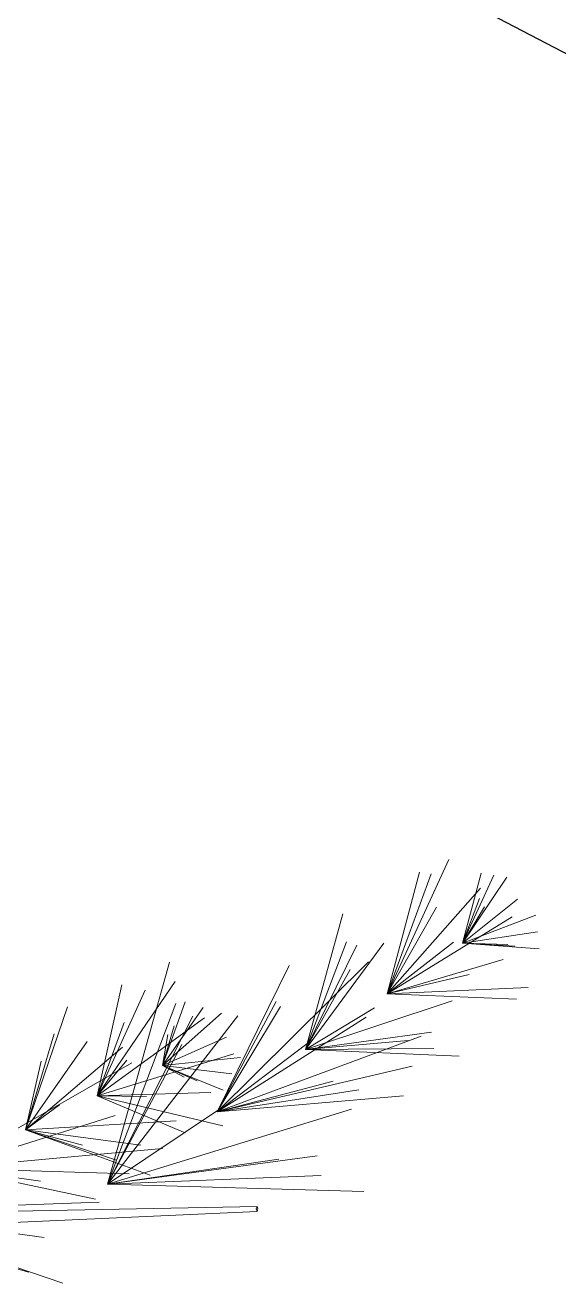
# Model space of a CAD drawing. Header units: metres. Extents: x -460 to 31334, y -1777 to 24987.
# Drawn here: x 378.4104 to 378.5573, y -820.4013 to -820.0569 of the extents above; entities that cross this region are included whole.
import ezdxf

# ---------------------------------------------------------------- set-up
doc = ezdxf.new("R2010")
doc.units = ezdxf.units.M
doc.header["$MEASUREMENT"] = 0
doc.layers.add('01 FURNITURE', color=8, linetype='Continuous')
doc.layers.add('TREES PLANTS', color=82, linetype='Continuous', lineweight=5)

# ---------------------------------------------------------------- blocks, each defined once
blk = doc.blocks.new('TREES_11')
at = {"layer": 'TREES PLANTS', "color": 82, "true_color": 0x34d100}
for p, q in [((-0.5042, 1.9478), (-0.5577, 2.0879)), ((-0.5042, 1.9478), (-0.5577, 2.0879)), ((-0.5042, 1.9478), (-0.5256, 2.0912)), ((-0.5042, 1.9478), (-0.5256, 2.0912)), ((-0.5042, 1.9478), (-0.4935, 2.0945)), ((-0.5042, 1.9478), (-0.4935, 2.0945)), ((-0.42, 2.0734), (-0.4075, 1.8043)), ((-0.42, 2.0734), (-0.4075, 1.8043)), ((-0.5042, 1.9478), (-0.63, 2.0325)), ((-0.5042, 1.9478), (-0.63, 2.0325)), ((-0.5042, 1.9478), (-0.5882, 2.0531)), ((-0.5042, 1.9478), (-0.5882, 2.0531)), ((-0.4075, 1.8043), (-0.5546, 2.0429)), ((-0.4075, 1.8043), (-0.5546, 2.0429)), ((-0.5042, 1.9478), (-0.4987, 2.0477)), ((-0.5042, 1.9478), (-0.4987, 2.0477)), ((-0.5018, 2.0346), (-0.5042, 1.9478)), ((-0.5018, 2.0346), (-0.5042, 1.9478)), ((-0.4075, 1.8043), (-0.3975, 2.0513)), ((-0.4075, 1.8043), (-0.3975, 2.0513)), ((-0.5042, 1.9478), (-0.634, 2.008)), ((-0.5042, 1.9478), (-0.634, 2.008)), ((-0.4075, 1.8043), (-0.4733, 2.0256)), ((-0.4075, 1.8043), (-0.4733, 2.0256)), ((-0.5042, 1.9478), (-0.638, 1.9836)), ((-0.5042, 1.9478), (-0.638, 1.9836)), ((-0.5042, 1.9478), (-0.5737, 1.9901)), ((-0.5042, 1.9478), (-0.5737, 1.9901)), ((-0.4075, 1.8043), (-0.609, 1.9826)), ((-0.4075, 1.8043), (-0.609, 1.9826)), ((-0.5042, 1.9478), (-0.5895, 1.9805)), ((-0.5042, 1.9478), (-0.5895, 1.9805)), ((-0.4075, 1.8043), (-0.4448, 1.9608)), ((-0.4075, 1.8043), (-0.4448, 1.9608)), ((-0.3012, 1.6484), (-0.2885, 1.942)), ((-0.3012, 1.6484), (-0.2885, 1.942)), ((-0.4075, 1.8043), (-0.6635, 1.9222)), ((-0.4075, 1.8043), (-0.6635, 1.9222)), ((-0.4075, 1.8043), (-0.5064, 1.9306)), ((-0.4075, 1.8043), (-0.5064, 1.9306)), ((-0.3012, 1.6484), (-0.3941, 1.9283)), ((-0.3012, 1.6484), (-0.3941, 1.9283)), ((-0.4075, 1.8043), (-0.6362, 1.8885)), ((-0.4075, 1.8043), (-0.6362, 1.8885)), ((-0.4075, 1.8043), (-0.5729, 1.8984)), ((-0.4075, 1.8043), (-0.5729, 1.8984)), ((-0.3012, 1.6484), (-0.3348, 1.8888)), ((-0.3012, 1.6484), (-0.3348, 1.8888)), ((-0.3012, 1.6484), (-0.3035, 1.8933)), ((-0.3012, 1.6484), (-0.3035, 1.8933)), ((-0.4075, 1.8043), (-0.6394, 1.8661)), ((-0.4075, 1.8043), (-0.6394, 1.8661)), ((-0.1829, 1.4794), (-0.3268, 1.8691)), ((-0.1829, 1.4794), (-0.3268, 1.8691)), ((-0.3012, 1.6484), (-0.3185, 1.8446)), ((-0.3012, 1.6484), (-0.3185, 1.8446)), ((-0.1829, 1.4794), (-0.27, 1.8522)), ((-0.1829, 1.4794), (-0.27, 1.8522)), ((-0.1829, 1.4794), (-0.2131, 1.8354)), ((-0.1829, 1.4794), (-0.2131, 1.8354)), ((-0.5042, 1.7982), (-0.3012, 1.6484)), ((-0.5042, 1.7982), (-0.3012, 1.6484)), ((-0.1829, 1.4794), (-0.4688, 1.7686)), ((-0.1829, 1.4794), (-0.4688, 1.7686)), ((-0.3012, 1.6484), (-0.381, 1.7802)), ((-0.3012, 1.6484), (-0.381, 1.7802)), ((-0.3012, 1.6484), (-0.5003, 1.7465)), ((-0.3012, 1.6484), (-0.5003, 1.7465)), ((-0.1829, 1.4794), (-0.3631, 1.764)), ((-0.1829, 1.4794), (-0.3631, 1.764)), ((-0.1829, 1.4794), (-0.2245, 1.7501)), ((-0.1829, 1.4794), (-0.2245, 1.7501)), ((-0.0444, 1.2702), (-0.0305, 1.7595)), ((-0.0444, 1.2702), (-0.0305, 1.7595)), ((-0.3012, 1.6484), (-0.5071, 1.7266)), ((-0.3012, 1.6484), (-0.5071, 1.7266)), ((-0.3012, 1.6484), (-0.4542, 1.7334)), ((-0.3012, 1.6484), (-0.4542, 1.7334)), ((-0.0444, 1.2702), (-0.1875, 1.7362)), ((-0.0444, 1.2702), (-0.1875, 1.7362)), ((-0.3012, 1.6484), (-0.5599, 1.7197)), ((-0.3012, 1.6484), (-0.5599, 1.7197)), ((-0.1829, 1.4794), (-0.2414, 1.7011)), ((-0.1829, 1.4794), (-0.2414, 1.7011)), ((-0.0444, 1.2702), (-0.0614, 1.6785)), ((-0.0444, 1.2702), (-0.0614, 1.6785)), ((-0.1829, 1.4794), (-0.3123, 1.6508)), ((-0.1829, 1.4794), (-0.3123, 1.6508)), ((-0.0444, 1.2702), (-0.0986, 1.6707)), ((-0.0444, 1.2702), (-0.0986, 1.6707)), ((-0.4618, 1.6169), (-0.1829, 1.4794)), ((-0.4618, 1.6169), (-0.1829, 1.4794)), ((-0.1829, 1.4794), (-0.3931, 1.5922)), ((-0.1829, 1.4794), (-0.3931, 1.5922)), ((-0.1829, 1.4794), (-0.3833, 1.6006)), ((-0.1829, 1.4794), (-0.3833, 1.6006)), ((-0.0444, 1.2702), (-0.0923, 1.5974)), ((-0.0444, 1.2702), (-0.0923, 1.5974)), ((0.0025, 1.5576), (-0.0022, 1.5558)), ((-0.0022, 1.5558), (0.0026, 1.5543)), ((0.0267, 0.0912), (-0.0022, 1.5558)), ((0.0073, 1.5561), (0.0025, 1.5576)), ((0.0026, 1.5543), (0.0073, 1.5561)), ((0.0708, 0.1353), (0.0073, 1.5561)), ((-0.3657, 1.5194), (-0.0444, 1.2702)), ((-0.3657, 1.5194), (-0.0444, 1.2702)), ((-0.2129, 1.2504), (-0.2931, 1.5113)), ((-0.2712, 1.3753), (-0.2864, 1.5242)), ((-0.2712, 1.3753), (-0.2552, 1.5076)), ((-0.2712, 1.3753), (-0.3707, 1.4878)), ((-0.2712, 1.3753), (-0.3249, 1.4978)), ((-0.2712, 1.3753), (-0.224, 1.4911)), ((-0.1562, 1.4905), (-0.2129, 1.2504)), ((-0.0444, 1.2702), (-0.1918, 1.4901)), ((-0.0444, 1.2702), (-0.1918, 1.4901)), ((-0.2129, 1.2504), (-0.2196, 1.4674)), ((-0.2712, 1.3753), (-0.3816, 1.453)), ((-0.2129, 1.2504), (-0.3622, 1.4555)), ((-0.2712, 1.3753), (-0.2416, 1.4415)), ((-0.2712, 1.3753), (-0.3926, 1.4183)), ((-0.0444, 1.2702), (-0.3653, 1.4333)), ((-0.0444, 1.2702), (-0.3653, 1.4333)), ((-0.0444, 1.2702), (-0.3111, 1.4121)), ((-0.0444, 1.2702), (-0.3111, 1.4121)), ((-0.2488, 1.4164), (-0.2712, 1.3753)), ((-0.2129, 1.2504), (-0.1429, 1.4187)), ((-0.0444, 1.2702), (-0.468, 1.3889)), ((-0.0444, 1.2702), (-0.468, 1.3889)), ((-0.2129, 1.2504), (-0.4312, 1.3997)), ((-0.0444, 1.2702), (-0.3895, 1.4005)), ((-0.0444, 1.2702), (-0.3895, 1.4005)), ((-0.2712, 1.3753), (-0.3468, 1.3975)), ((-0.1483, 1.1139), (-0.1655, 1.4016)), ((-0.2712, 1.3753), (-0.3302, 1.3852)), ((-0.0753, 0.9665), (-0.113, 1.3754)), ((-0.2129, 1.2504), (-0.4146, 1.3425)), ((-0.2129, 1.2504), (-0.2121, 1.3448)), ((-0.1483, 1.1139), (-0.0621, 1.3517)), ((-0.0753, 0.9665), (-0.2762, 1.3168)), ((-0.1483, 1.1139), (-0.1194, 1.3342)), ((-0.2129, 1.2504), (-0.4251, 1.2976)), ((-0.2129, 1.2504), (-0.353, 1.3024)), ((-0.306, 1.2992), (-0.1483, 1.1139)), ((-0.2129, 1.2504), (-0.281, 1.3072)), ((-0.0753, 0.9665), (-0.0645, 1.3114)), ((-0.0753, 0.9665), (-0.1754, 1.2848)), ((-0.1483, 1.1139), (-0.0906, 1.2872)), ((-0.0753, 0.9665), (-0.016, 1.2475)), ((0.0072, 0.7834), (-0.0105, 1.2545)), ((-0.1483, 1.1139), (-0.3167, 1.2317)), ((-0.1483, 1.1139), (-0.1191, 1.2227)), ((-0.1483, 1.1139), (-0.3829, 1.1937)), ((-0.1483, 1.1139), (-0.1961, 1.1789)), ((0.0072, 0.7834), (0.144, 1.1848)), ((-0.1483, 1.1139), (-0.3312, 1.1687)), ((0.025, 0.9142), (0.0571, 1.1492)), ((-0.1483, 1.1139), (-0.2795, 1.1437)), ((-0.0753, 0.9665), (-0.0507, 1.1424)), ((0.0276, 0.7789), (0.1232, 1.1204))]:
    blk.add_line(p, q, dxfattribs=at)

msp = doc.modelspace()

# ---------------------------------------------------------------- linework, layer by layer
at = {"layer": '01 FURNITURE', "color": 4, "lineweight": 30}
msp.add_lwpolyline([(381.47904, -821.36436), (381.54881, -821.17125), (381.56371, -821.11248), (381.56371, -821.04257), (381.23271, -821.04257), (380.8702, -820.99808), (380.50557, -820.8625), (379.76419, -820.57393), (378.86358, -820.22338), (378.16277, -819.85805), (377.54969, -819.53845)], dxfattribs=at)

# ---------------------------------------------------------------- block references
at = {"lineweight": 9, "xscale": 0.1441398928167146, "yscale": 0.1441398928167146, "zscale": 0.1441398928167146, "rotation": 270}
msp.add_blockref('TREES_11', (378.24999, -820.38194), dxfattribs=at)

doc.saveas('drawing.dxf')
